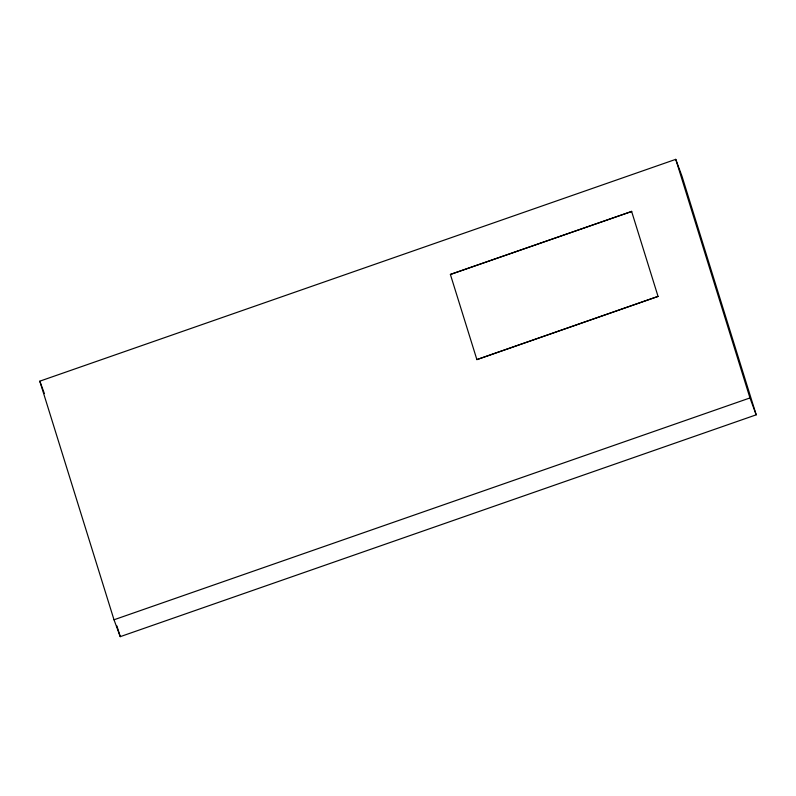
<?xml version="1.0" encoding="UTF-8"?>
<svg xmlns="http://www.w3.org/2000/svg" width="796" height="796" viewBox="0 0 796 796"><rect width="100%" height="100%" fill="white"/><g stroke="black" fill="none" stroke-linecap="round" stroke-linejoin="round"><path stroke-width="1.19" d="M39.8 381.175L675.754 159.349L681.993 176.224L756.2 414.825L120.246 636.651L114.007 619.776L39.8 381.175L44.377 393.552M450.387 274.451L631.636 211.467L450.387 274.451L476.884 359.603L658.053 296.41L631.566 211.258M114.007 619.776L749.961 397.95L675.754 159.349M749.961 397.95L756.2 414.825M658.053 296.41L476.884 359.603M116.922 625.964L120.246 636.651"/></g></svg>
